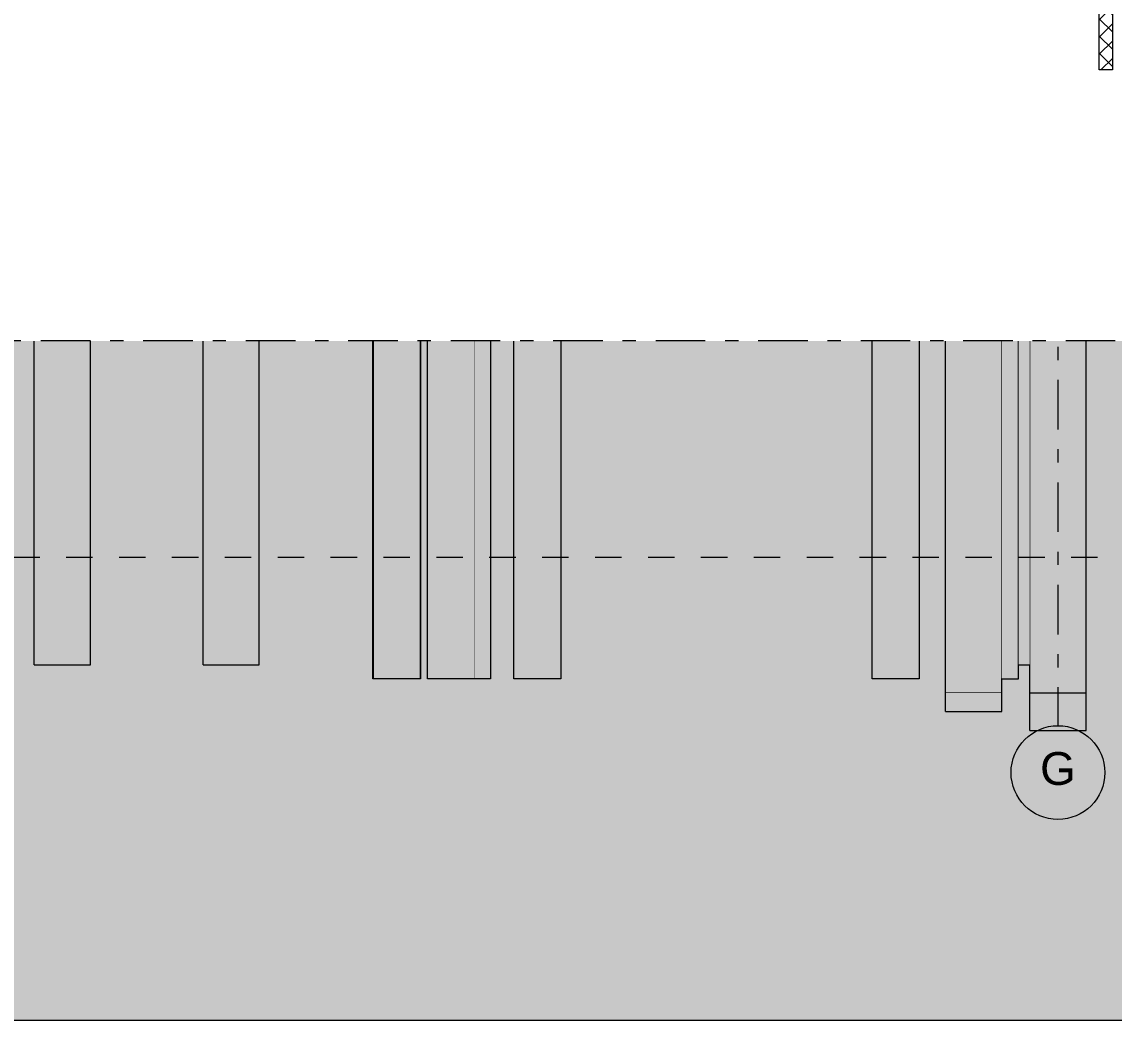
# Model space of a CAD drawing. Header units: millimetres. Extents: x -48147 to 1403542, y -455564 to 18123.
# Drawn here: x 1392919 to 1398746, y -455564 to -450236 of the extents above; entities that cross this region are included whole.
import ezdxf
from ezdxf.enums import TextEntityAlignment as Align

# ---------------------------------------------------------------- set-up
doc = ezdxf.new("R2010")
doc.units = ezdxf.units.MM
doc.header["$MEASUREMENT"] = 0
for name, pattern in [('Dashed', [2822.222233, 1411.111116, -1411.111116]), ('Double Dashed', [546.805537, 264.583325, -105.833328, 70.555556, -105.833328]), ('Wipeout_Contour', [1000, 0, -1000])]:
    doc.linetypes.add(name, pattern=pattern)
for name, color, linetype, lineweight, true_color in [('0_Pen_No__105', 7, 'Continuous', 15, 0xa6a6a6), ('A-230-M_FLOOR.IFC Import_Pen_No__109', 7, 'Continuous', 15, 0xa6a6a6), ('A-230-M_FLOOR.IFC Import_Pen_No__29', 7, 'Continuous', 50, 0x2a2a2a), ('New_A-15-MG_Structural_Grid_Phase_2_Pen_No__222', 7, 'Continuous', 13, 0x65af33), ('S-160-M_FOUND.IFC Import_Pen_No__104', 7, 'Continuous', 15, 0xa6a6a6), ('S-160-M_FOUND.IFC Import_Pen_No__24', 7, 'Continuous', 50, 0x2a2a2a), ('S-280-M_STRUCT_FRAME.IFC Import_Pen_No__104', 7, 'Continuous', 15, 0xa6a6a6)]:
    doc.layers.add(name, color=color, linetype=linetype, lineweight=lineweight, true_color=true_color)
for name, color, linetype in [('A-230-M_FLOOR.IFC Import', 7, 'Continuous'), ('A-95-P_Drawing', 7, 'Continuous'), ('HATCHING', 7, 'Continuous'), ('New_A-15-MG_Structural_Grid_Phase_2', 7, 'Continuous'), ('New_A-20-M_Floor_Slab', 7, 'Continuous'), ('S-160-M_FOUND.IFC Import', 7, 'Continuous'), ('S-280-M_COLUMN.IFC Import', 7, 'Continuous'), ('S-280-M_STRUCT_FRAME.IFC Import', 7, 'Continuous')]:
    doc.layers.add(name, color=color, linetype=linetype)
for name, color, linetype, lineweight in [('A-230-M_FLOOR.IFC Import_Pen_No__89', 8, 'Continuous', 20), ('A-95-P_Drawing_Pen_No__1', 7, 'Continuous', 13), ('A-95-P_Drawing_Pen_No__84', 8, 'Continuous', 20), ('HATCHING_Pen_No__101', 252, 'Continuous', 15), ('HATCHING_Pen_No__2', 8, 'Continuous', 15), ('S-160-M_FOUND.IFC Import_Pen_No__1', 7, 'Continuous', 13), ('S-160-M_FOUND.IFC Import_Pen_No__4', 7, 'Continuous', 20), ('S-280-M_COLUMN.IFC Import_Pen_No__88', 8, 'Continuous', 20), ('S-280-M_STRUCT_FRAME.IFC Import_Pen_No__90', 8, 'Continuous', 20)]:
    doc.layers.add(name, color=color, linetype=linetype, lineweight=lineweight)
doc.styles.add('GENERATED_STYLE_2', font='')
doc.styles.get('GENERATED_STYLE_2').set_extended_font_data('Swis721 BT')

# ---------------------------------------------------------------- blocks, each defined once
blk = doc.blocks.new('Section Elem_189_1', base_point=(1418663.2, -449992.5))
at = {"color": 254, "linetype": 'Wipeout_Contour', "lineweight": 0, "ltscale": 8816857.27171813}
blk.add_wipeout([(1398696.4, -450342.5), (1399034, -450342.5), (1399034, -449992.5), (1398790.8, -449992.5), (1398790.8, -450017.5), (1398696.4, -450017.5)], dxfattribs=at).dxf.layer = 'New_A-20-M_Floor_Slab'
blk = doc.blocks.new('Section Elem_245_1', base_point=(1418663.2, -449992.5))
at = {"color": 254, "linetype": 'Wipeout_Contour', "lineweight": 0, "ltscale": 5858582.127322648}
blk.add_wipeout([(1393698.2, -450242.5), (1393698.2, -450342.5), (1393718.7, -450342.5), (1393718.7, -450242.5)], dxfattribs=at).dxf.layer = 'S-280-M_COLUMN.IFC Import'
at = {"color": 254, "linetype": 'Wipeout_Contour', "lineweight": 0, "ltscale": 5858536.033524434}
blk.add_wipeout([(1393694.5, -450242.5), (1393694.5, -450342.5), (1393698.2, -450342.5), (1393698.2, -450242.5)], dxfattribs=at).dxf.layer = 'S-280-M_COLUMN.IFC Import'
at = {"color": 254, "linetype": 'Wipeout_Contour', "lineweight": 0, "ltscale": 5858511.863624922}
blk.add_wipeout([(1393685.5, -450242.5), (1393685.5, -450342.5), (1393694.5, -450342.5), (1393694.5, -450242.5)], dxfattribs=at).dxf.layer = 'S-280-M_COLUMN.IFC Import'
at = {"layer": 'S-280-M_COLUMN.IFC Import_Pen_No__88', "linetype": 'Continuous'}
blk.add_line((1393718.7, -450242.5), (1393718.7, -450342.5), dxfattribs=at)
at = {"color": 254, "linetype": 'Wipeout_Contour', "lineweight": 0, "ltscale": 5858113.579332447}
blk.add_wipeout([(1393485.2, -450342.5), (1393685.5, -450342.5), (1393685.5, -450242.5), (1393485.2, -450242.5)], dxfattribs=at).dxf.layer = 'S-280-M_COLUMN.IFC Import'
at = {"layer": 'S-280-M_COLUMN.IFC Import_Pen_No__88', "linetype": 'Continuous'}
for p, q in [((1393685.5, -450242.5), (1393685.5, -450342.5)), ((1393698.2, -450242.5), (1393698.2, -450342.5))]:
    blk.add_line(p, q, dxfattribs=at)
at = {"color": 254, "linetype": 'Wipeout_Contour', "lineweight": 0, "ltscale": 5857715.293911016}
blk.add_wipeout([(1393476.2, -450342.5), (1393485.2, -450342.5), (1393485.2, -450242.5), (1393476.2, -450242.5)], dxfattribs=at).dxf.layer = 'S-280-M_COLUMN.IFC Import'
at = {"color": 254, "linetype": 'Wipeout_Contour', "lineweight": 0, "ltscale": 5857691.124306394}
blk.add_wipeout([(1393472.5, -450342.5), (1393476.2, -450342.5), (1393476.2, -450242.5), (1393472.5, -450242.5)], dxfattribs=at).dxf.layer = 'S-280-M_COLUMN.IFC Import'
at = {"color": 254, "linetype": 'Wipeout_Contour', "lineweight": 0, "ltscale": 5857645.031595113}
blk.add_wipeout([(1393452, -450342.5), (1393472.5, -450342.5), (1393472.5, -450242.5), (1393452, -450242.5)], dxfattribs=at).dxf.layer = 'S-280-M_COLUMN.IFC Import'
at = {"layer": 'S-280-M_COLUMN.IFC Import_Pen_No__88', "linetype": 'Continuous'}
for p, q in [((1393452, -450242.5), (1393452, -450342.5)), ((1393472.5, -450242.5), (1393472.5, -450342.5)), ((1393485.2, -450242.5), (1393485.2, -450342.5))]:
    blk.add_line(p, q, dxfattribs=at)
blk = doc.blocks.new('Section Elem_247_1', base_point=(1418663.2, -449992.5))
at = {"color": 254, "linetype": 'Wipeout_Contour', "lineweight": 0, "ltscale": 4406311.176458079}
blk.add_wipeout([(1397931.9, -450242.5), (1398064.9, -450346.4), (1398146.1, -450242.5)], dxfattribs=at).dxf.layer = 'S-280-M_STRUCT_FRAME.IFC Import'
at = {"layer": 'S-280-M_STRUCT_FRAME.IFC Import_Pen_No__90', "linetype": 'Continuous'}
for q in [(1397931.9, -450242.5), (1398146.1, -450242.5)]:
    blk.add_line((1398064.9, -450346.4), q, dxfattribs=at)
blk = doc.blocks.new('Section Elem_263_1', base_point=(1418663.2, -449992.5))
at = {"color": 254, "linetype": 'Wipeout_Contour', "lineweight": 0, "ltscale": 5877454.109667804}
blk.add_wipeout([(1398667.2, -450492.5), (1398696.4, -450492.5), (1398696.4, -449992.5), (1398667.2, -449992.5)], dxfattribs=at).dxf.layer = 'S-280-M_STRUCT_FRAME.IFC Import'
at = {"layer": 'S-280-M_STRUCT_FRAME.IFC Import_Pen_No__90', "linetype": 'Continuous'}
blk.add_line((1398696.4, -449992.5), (1398696.4, -450492.5), dxfattribs=at)
blk = doc.blocks.new('Section Elem_265_1', base_point=(1418663.2, -449992.5))
at = {"layer": 'S-280-M_STRUCT_FRAME.IFC Import_Pen_No__104', "linetype": 'Continuous', "lineweight": 0, "true_color": 0x535353}
blk.add_hatch(color=251, dxfattribs=at).paths.add_polyline_path([(1398667.2, -449992.5), (1398196.4, -449992.5), (1398196.4, -450242.5), (1398167.2, -450242.5), (1398167.2, -450492.5), (1398667.2, -450492.5)])
blk = doc.blocks.new('Section Elem_367_1', base_point=(1418663.2, -449992.5))
at = {"color": 254, "linetype": 'Wipeout_Contour', "lineweight": 0, "ltscale": 5858636.736598074}
blk.add_wipeout([(1394335.3, -450342.5), (1392835.3, -450342.5), (1392835.3, -451092.5), (1394335.3, -451092.5)], dxfattribs=at).dxf.layer = 'S-160-M_FOUND.IFC Import'
at = {"layer": 'S-160-M_FOUND.IFC Import_Pen_No__4', "linetype": 'Continuous'}
for p, q in [((1392835.3, -450342.5), (1394335.3, -450342.5)), ((1392835.3, -451092.5), (1392835.3, -450342.5)), ((1394335.3, -450342.5), (1394335.3, -451092.5)), ((1394335.3, -451092.5), (1392835.3, -451092.5))]:
    blk.add_line(p, q, dxfattribs=at)
blk = doc.blocks.new('Section Elem_368_1', base_point=(1418663.2, -449992.5))
at = {"color": 254, "linetype": 'Wipeout_Contour', "lineweight": 0, "ltscale": 5862400.431554595}
blk.add_wipeout([(1393885.3, -451092.5), (1393885.3, -453667.5), (1394185.3, -453667.5), (1394185.3, -451092.5)], dxfattribs=at).dxf.layer = 'S-160-M_FOUND.IFC Import'
at = {"layer": 'S-160-M_FOUND.IFC Import_Pen_No__1', "linetype": 'Continuous'}
for p, q in [((1393885.3, -453667.5), (1393885.3, -451092.5)), ((1394185.3, -453667.5), (1394185.3, -451092.5)), ((1393885.3, -453667.5), (1394185.3, -453667.5))]:
    blk.add_line(p, q, dxfattribs=at)
blk = doc.blocks.new('Section Elem_369_1', base_point=(1418663.2, -449992.5))
at = {"color": 254, "linetype": 'Wipeout_Contour', "lineweight": 0, "ltscale": 10281599.73694013}
blk.add_wipeout([(1398059.9, -450342.5), (1397889.3, -450342.5), (1397889.3, -450492.5), (1398167.2, -450492.5), (1398167.2, -450342.5), (1398067.9, -450342.5), (1398064.9, -450346.4)], dxfattribs=at).dxf.layer = 'S-160-M_FOUND.IFC Import'
at = {"color": 254, "linetype": 'Wipeout_Contour', "lineweight": 0, "ltscale": 5880516.222484967}
blk.add_wipeout([(1399389.3, -450592.5), (1399196.3, -450592.5), (1399196.3, -451092.5), (1399389.3, -451092.5)], dxfattribs=at).dxf.layer = 'S-160-M_FOUND.IFC Import'
at = {"layer": 'S-160-M_FOUND.IFC Import_Pen_No__4', "linetype": 'Continuous'}
for p, q in [((1397889.3, -450342.5), (1398059.9, -450342.5)), ((1397889.3, -450342.5), (1397889.3, -450492.5)), ((1398067.9, -450342.5), (1398167.2, -450342.5)), ((1399389.3, -451092.5), (1399196.3, -451092.5))]:
    blk.add_line(p, q, dxfattribs=at)
blk = doc.blocks.new('Section Elem_370_1', base_point=(1418663.2, -449992.5))
at = {"color": 254, "linetype": 'Wipeout_Contour', "lineweight": 0, "ltscale": 5877283.708946548}
blk.add_wipeout([(1398236.4, -451442.5), (1398296.3, -451442.5), (1398296.3, -451342.5), (1398236.4, -451342.5)], dxfattribs=at).dxf.layer = 'S-160-M_FOUND.IFC Import'
at = {"color": 254, "linetype": 'Wipeout_Contour', "lineweight": 0, "ltscale": 5878825.301600937}
blk.add_wipeout([(1398746.3, -451342.5), (1398596.3, -451342.5), (1398596.3, -451442.5), (1398746.3, -451442.5)], dxfattribs=at).dxf.layer = 'S-160-M_FOUND.IFC Import'
at = {"layer": 'S-160-M_FOUND.IFC Import_Pen_No__4', "linetype": 'Continuous'}
for p, q in [((1398296.3, -451442.5), (1398236.4, -451442.5)), ((1398746.3, -451442.5), (1398596.3, -451442.5))]:
    blk.add_line(p, q, dxfattribs=at)
blk = doc.blocks.new('Section Elem_371_1', base_point=(1418663.2, -449992.5))
at = {"color": 254, "linetype": 'Wipeout_Contour', "lineweight": 0, "ltscale": 7350444.850201222}
blk.add_wipeout([(1398296.3, -451442.5), (1398296.3, -454017.5), (1398596.3, -454017.5), (1398596.3, -453817.5), (1398296.3, -453817.5)], dxfattribs=at).dxf.layer = 'S-160-M_FOUND.IFC Import'
at = {"layer": 'S-160-M_FOUND.IFC Import_Pen_No__1', "linetype": 'Continuous'}
for p, q in [((1398296.3, -454017.5), (1398296.3, -453817.5)), ((1398596.3, -454017.5), (1398596.3, -453817.5)), ((1398296.3, -454017.5), (1398596.3, -454017.5))]:
    blk.add_line(p, q, dxfattribs=at)
blk = doc.blocks.new('Section Elem_372_1', base_point=(1418663.2, -449992.5))
at = {"color": 254, "linetype": 'Wipeout_Contour', "lineweight": 0, "ltscale": 7343810.165462578}
blk.add_wipeout([(1397696.3, -451342.5), (1397846.3, -451342.5), (1397846.3, -451242.5), (1397696.3, -451242.5), (1397696.3, -450592.5)], dxfattribs=at).dxf.layer = 'S-160-M_FOUND.IFC Import'
at = {"color": 254, "linetype": 'Wipeout_Contour', "lineweight": 0, "ltscale": 5876989.455898988}
blk.add_wipeout([(1398146.3, -451242.5), (1398146.3, -451342.5), (1398296.3, -451342.5), (1398296.3, -451242.5)], dxfattribs=at).dxf.layer = 'S-160-M_FOUND.IFC Import'
at = {"color": 254, "linetype": 'Wipeout_Contour', "lineweight": 0, "ltscale": 5878702.466584658}
blk.add_wipeout([(1398596.3, -451242.5), (1398596.3, -451342.5), (1398746.3, -451342.5), (1398746.3, -451242.5)], dxfattribs=at).dxf.layer = 'S-160-M_FOUND.IFC Import'
at = {"color": 254, "linetype": 'Wipeout_Contour', "lineweight": 0, "ltscale": 5880415.525069018}
blk.add_wipeout([(1399196.3, -451242.5), (1399046.3, -451242.5), (1399046.3, -451342.5), (1399196.3, -451342.5)], dxfattribs=at).dxf.layer = 'S-160-M_FOUND.IFC Import'
at = {"layer": 'S-160-M_FOUND.IFC Import_Pen_No__4', "linetype": 'Continuous'}
for p, q in [((1397696.3, -451342.5), (1397696.3, -451242.5)), ((1399196.3, -451242.5), (1399196.3, -451342.5)), ((1397846.3, -451342.5), (1397696.3, -451342.5)), ((1398296.3, -451342.5), (1398146.3, -451342.5)), ((1398746.3, -451342.5), (1398596.3, -451342.5)), ((1399196.3, -451342.5), (1399046.3, -451342.5))]:
    blk.add_line(p, q, dxfattribs=at)
blk = doc.blocks.new('Section Elem_373_1', base_point=(1418663.2, -449992.5))
at = {"color": 254, "linetype": 'Wipeout_Contour', "lineweight": 0, "ltscale": 5875087.671336335}
blk.add_wipeout([(1398021.3, -450492.5), (1397696.3, -450492.5), (1397696.3, -451242.5), (1398021.3, -451242.5)], dxfattribs=at).dxf.layer = 'S-160-M_FOUND.IFC Import'
at = {"color": 254, "linetype": 'Wipeout_Contour', "lineweight": 0, "ltscale": 5879560.928939193}
blk.add_wipeout([(1398871.3, -451242.5), (1399196.3, -451242.5), (1399196.3, -450492.5), (1398871.3, -450492.5)], dxfattribs=at).dxf.layer = 'S-160-M_FOUND.IFC Import'
at = {"layer": 'S-160-M_FOUND.IFC Import_Pen_No__4', "linetype": 'Continuous'}
for p, q in [((1397696.3, -450492.5), (1398021.3, -450492.5)), ((1397696.3, -451242.5), (1397696.3, -450492.5)), ((1398871.3, -450492.5), (1399196.3, -450492.5)), ((1399196.3, -450492.5), (1399196.3, -451242.5)), ((1398021.3, -451242.5), (1397696.3, -451242.5)), ((1399196.3, -451242.5), (1398871.3, -451242.5))]:
    blk.add_line(p, q, dxfattribs=at)
blk = doc.blocks.new('Section Elem_375_1', base_point=(1418663.2, -449992.5))
at = {"color": 254, "linetype": 'Wipeout_Contour', "lineweight": 0, "ltscale": 5877324.277094102}
blk.add_wipeout([(1398871.3, -450492.5), (1398021.3, -450492.5), (1398021.3, -451242.5), (1398871.3, -451242.5)], dxfattribs=at).dxf.layer = 'S-160-M_FOUND.IFC Import'
at = {"layer": 'S-160-M_FOUND.IFC Import_Pen_No__4', "linetype": 'Continuous'}
for p, q in [((1398021.3, -450492.5), (1398167.2, -450492.5)), ((1398021.3, -451242.5), (1398021.3, -450492.5)), ((1398667.2, -450492.5), (1398871.3, -450492.5)), ((1398871.3, -450492.5), (1398871.3, -451242.5)), ((1398871.3, -451242.5), (1398021.3, -451242.5))]:
    blk.add_line(p, q, dxfattribs=at)
blk = doc.blocks.new('Section Elem_376_1', base_point=(1418663.2, -449992.5))
at = {"color": 254, "linetype": 'Wipeout_Contour', "lineweight": 0, "ltscale": 5879370.100034706}
blk.add_wipeout([(1398296.3, -451242.5), (1398296.3, -453817.5), (1398596.3, -453817.5), (1398596.3, -451242.5)], dxfattribs=at).dxf.layer = 'S-160-M_FOUND.IFC Import'
at = {"layer": 'S-160-M_FOUND.IFC Import_Pen_No__1', "linetype": 'Continuous'}
for p, q in [((1398296.3, -453817.5), (1398296.3, -451242.5)), ((1398596.3, -453817.5), (1398596.3, -451242.5)), ((1398296.3, -453817.5), (1398596.3, -453817.5))]:
    blk.add_line(p, q, dxfattribs=at)
blk = doc.blocks.new('Section Elem_380_1', base_point=(1418663.2, -449992.5))
at = {"color": 254, "linetype": 'Wipeout_Contour', "lineweight": 0, "ltscale": 5877657.556791596}
blk.add_wipeout([(1397846.3, -451242.5), (1397846.3, -453817.5), (1398146.3, -453817.5), (1398146.3, -451242.5)], dxfattribs=at).dxf.layer = 'S-160-M_FOUND.IFC Import'
at = {"layer": 'S-160-M_FOUND.IFC Import_Pen_No__1', "linetype": 'Continuous'}
for p, q in [((1397846.3, -453817.5), (1397846.3, -451242.5)), ((1398146.3, -453817.5), (1398146.3, -451242.5)), ((1397846.3, -453817.5), (1398146.3, -453817.5))]:
    blk.add_line(p, q, dxfattribs=at)
blk = doc.blocks.new('Section Elem_381_1', base_point=(1418663.2, -449992.5))
at = {"color": 254, "linetype": 'Wipeout_Contour', "lineweight": 0, "ltscale": 5858976.323522424}
blk.add_wipeout([(1392985.3, -451092.5), (1392985.3, -453667.5), (1393285.3, -453667.5), (1393285.3, -451092.5)], dxfattribs=at).dxf.layer = 'S-160-M_FOUND.IFC Import'
at = {"layer": 'S-160-M_FOUND.IFC Import_Pen_No__1', "linetype": 'Continuous'}
for p, q in [((1392985.3, -453667.5), (1392985.3, -451092.5)), ((1393285.3, -453667.5), (1393285.3, -451092.5)), ((1392985.3, -453667.5), (1393285.3, -453667.5))]:
    blk.add_line(p, q, dxfattribs=at)
blk = doc.blocks.new('Section Elem_392_1', base_point=(1418663.2, -449992.5))
at = {"color": 254, "linetype": 'Wipeout_Contour', "lineweight": 0, "ltscale": 5864958.554693696}
blk.add_wipeout([(1394793.6, -450492.5), (1394791.4, -450492.5), (1394791.4, -453742.5), (1394793.6, -453742.5)], dxfattribs=at).dxf.layer = 'S-160-M_FOUND.IFC Import'
at = {"layer": 'S-160-M_FOUND.IFC Import_Pen_No__4', "linetype": 'Continuous'}
blk.add_line((1394793.6, -453742.5), (1394791.4, -453742.5), dxfattribs=at)
at = {"color": 254, "linetype": 'Wipeout_Contour', "lineweight": 0, "ltscale": 5862324.812942193}
blk.add_wipeout([(1394541.4, -450242.5), (1394791.4, -450492.5), (1394793.6, -450492.5), (1394543.6, -450242.5)], dxfattribs=at).dxf.layer = 'S-160-M_FOUND.IFC Import'
at = {"layer": 'S-160-M_FOUND.IFC Import_Pen_No__4', "linetype": 'Continuous'}
for p, q in [((1394791.4, -450492.5), (1394793.6, -450492.5)), ((1394791.4, -453742.5), (1394791.4, -450492.5))]:
    blk.add_line(p, q, dxfattribs=at)
blk = doc.blocks.new('Section Elem_393_1', base_point=(1418663.2, -449992.5))
at = {"color": 254, "linetype": 'Wipeout_Contour', "lineweight": 0, "ltscale": 5865918.344175637}
blk.add_wipeout([(1395045.1, -450492.5), (1395044.3, -450492.5), (1395044.3, -453742.5), (1395045.1, -453742.5)], dxfattribs=at).dxf.layer = 'S-160-M_FOUND.IFC Import'
at = {"layer": 'S-160-M_FOUND.IFC Import_Pen_No__4', "linetype": 'Continuous'}
blk.add_line((1395045.1, -453742.5), (1395044.3, -453742.5), dxfattribs=at)
at = {"color": 254, "linetype": 'Wipeout_Contour', "lineweight": 0, "ltscale": 5863939.25585013}
blk.add_wipeout([(1395063.8, -450473), (1395044.3, -450492.5), (1395045.1, -450492.5), (1395064.2, -450473.4)], dxfattribs=at).dxf.layer = 'S-160-M_FOUND.IFC Import'
at = {"layer": 'S-160-M_FOUND.IFC Import_Pen_No__4', "linetype": 'Continuous'}
for p, q in [((1395044.3, -450492.5), (1395045.1, -450492.5)), ((1395045.1, -450492.5), (1395045.1, -453742.5))]:
    blk.add_line(p, q, dxfattribs=at)
blk = doc.blocks.new('Section Elem_394_1', base_point=(1418663.2, -449992.5))
at = {"color": 254, "linetype": 'Wipeout_Contour', "lineweight": 0, "ltscale": 5864964.17666732}
blk.add_wipeout([(1394794.3, -450492.5), (1394793.6, -450492.5), (1394793.6, -453742.5), (1394794.3, -453742.5)], dxfattribs=at).dxf.layer = 'S-160-M_FOUND.IFC Import'
at = {"layer": 'S-160-M_FOUND.IFC Import_Pen_No__4', "linetype": 'Continuous'}
blk.add_line((1394794.3, -453742.5), (1394793.6, -453742.5), dxfattribs=at)
at = {"color": 254, "linetype": 'Wipeout_Contour', "lineweight": 0, "ltscale": 5862330.434406711}
blk.add_wipeout([(1394543.6, -450242.5), (1394793.6, -450492.5), (1394794.3, -450492.5), (1394544.3, -450242.5)], dxfattribs=at).dxf.layer = 'S-160-M_FOUND.IFC Import'
at = {"layer": 'S-160-M_FOUND.IFC Import_Pen_No__4', "linetype": 'Continuous'}
for p, q in [((1394793.6, -450492.5), (1394794.3, -450492.5)), ((1394793.6, -453742.5), (1394793.6, -450492.5))]:
    blk.add_line(p, q, dxfattribs=at)
blk = doc.blocks.new('Section Elem_397_1', base_point=(1418663.2, -449992.5))
at = {"color": 254, "linetype": 'Wipeout_Contour', "lineweight": 0, "ltscale": 5865441.202866751}
blk.add_wipeout([(1395044.3, -450492.5), (1394794.3, -450492.5), (1394794.3, -453742.5), (1395044.3, -453742.5)], dxfattribs=at).dxf.layer = 'S-160-M_FOUND.IFC Import'
at = {"layer": 'S-160-M_FOUND.IFC Import_Pen_No__4', "linetype": 'Continuous'}
blk.add_line((1395044.3, -453742.5), (1394794.3, -453742.5), dxfattribs=at)
at = {"color": 254, "linetype": 'Wipeout_Contour', "lineweight": 0, "ltscale": 7328835.205298539}
blk.add_wipeout([(1394544.3, -450242.5), (1394794.3, -450492.5), (1395044.3, -450492.5), (1395063.8, -450473), (1394833.3, -450242.5)], dxfattribs=at).dxf.layer = 'S-160-M_FOUND.IFC Import'
at = {"layer": 'S-160-M_FOUND.IFC Import_Pen_No__4', "linetype": 'Continuous'}
for p, q in [((1394794.3, -450492.5), (1395044.3, -450492.5)), ((1394794.3, -453742.5), (1394794.3, -450492.5)), ((1395044.3, -450492.5), (1395044.3, -453742.5))]:
    blk.add_line(p, q, dxfattribs=at)
blk = doc.blocks.new('Section Elem_398_1', base_point=(1418663.2, -449992.5))
at = {"color": 254, "linetype": 'Wipeout_Contour', "lineweight": 0, "ltscale": 5866540.944987916}
blk.add_wipeout([(1395333.3, -450492.5), (1395083.3, -450492.5), (1395083.3, -453742.5), (1395333.3, -453742.5)], dxfattribs=at).dxf.layer = 'S-160-M_FOUND.IFC Import'
at = {"layer": 'S-160-M_FOUND.IFC Import_Pen_No__4', "linetype": 'Continuous'}
blk.add_line((1395333.3, -453742.5), (1395083.3, -453742.5), dxfattribs=at)
at = {"color": 254, "linetype": 'Wipeout_Contour', "lineweight": 0, "ltscale": 5864383.613254273}
blk.add_wipeout([(1395083.3, -450492.5), (1395333.3, -450492.5), (1395583.3, -450242.5), (1394833.3, -450242.5)], dxfattribs=at).dxf.layer = 'S-160-M_FOUND.IFC Import'
at = {"layer": 'S-160-M_FOUND.IFC Import_Pen_No__4', "linetype": 'Continuous'}
for p, q in [((1395083.3, -450492.5), (1395333.3, -450492.5)), ((1395083.3, -453742.5), (1395083.3, -450492.5)), ((1395333.3, -450492.5), (1395333.3, -453742.5))]:
    blk.add_line(p, q, dxfattribs=at)
blk = doc.blocks.new('Section Elem_404_1', base_point=(1418663.2, -449992.5))
at = {"color": 254, "linetype": 'Wipeout_Contour', "lineweight": 0, "ltscale": 5878414.85739282}
blk.add_wipeout([(1398236.4, -451342.5), (1398146.3, -451342.5), (1398146.3, -453742.5), (1398236.4, -453742.5)], dxfattribs=at).dxf.layer = 'S-160-M_FOUND.IFC Import'
at = {"layer": 'S-160-M_FOUND.IFC Import_Pen_No__1', "linetype": 'Continuous'}
for p, q in [((1398236.4, -453742.5), (1398236.4, -451342.5)), ((1398146.3, -453742.5), (1398236.4, -453742.5))]:
    blk.add_line(p, q, dxfattribs=at)
blk = doc.blocks.new('Section Elem_413_1', base_point=(1418663.2, -449992.5))
at = {"color": 254, "linetype": 'Wipeout_Contour', "lineweight": 0, "ltscale": 5878715.424357648}
blk.add_wipeout([(1398236.4, -451442.5), (1398236.4, -453667.5), (1398296.3, -453667.5), (1398296.3, -451442.5)], dxfattribs=at).dxf.layer = 'S-160-M_FOUND.IFC Import'
at = {"layer": 'S-160-M_FOUND.IFC Import_Pen_No__1', "linetype": 'Continuous'}
blk.add_line((1398236.4, -453667.5), (1398296.3, -453667.5), dxfattribs=at)
blk = doc.blocks.new('Section Elem_415_1', base_point=(1418663.2, -449992.5))
at = {"color": 254, "linetype": 'Wipeout_Contour', "lineweight": 0, "ltscale": 5879305.338094827}
blk.add_wipeout([(1397846.3, -453917.5), (1398146.3, -453917.5), (1398146.3, -453817.5), (1397846.3, -453817.5)], dxfattribs=at).dxf.layer = 'S-160-M_FOUND.IFC Import'
at = {"layer": 'S-160-M_FOUND.IFC Import_Pen_No__1', "linetype": 'Continuous'}
for p, q in [((1397846.3, -453917.5), (1397846.3, -453817.5)), ((1398146.3, -453917.5), (1398146.3, -453817.5)), ((1397846.3, -453917.5), (1398146.3, -453917.5))]:
    blk.add_line(p, q, dxfattribs=at)
blk = doc.blocks.new('Section Elem_417_1', base_point=(1418663.2, -449992.5))
at = {"layer": 'S-160-M_FOUND.IFC Import_Pen_No__1', "linetype": 'Continuous'}
blk.add_line((1398167.2, -450492.5), (1398167.2, -450242.5), dxfattribs=at)
blk = doc.blocks.new('Section Elem_418_1', base_point=(1418663.2, -449992.5))
at = {"layer": 'S-160-M_FOUND.IFC Import_Pen_No__104', "linetype": 'Continuous', "lineweight": 0, "true_color": 0x535353}
blk.add_hatch(color=251, dxfattribs=at).paths.add_polyline_path([(1398667.2, -450492.5), (1398667.2, -449992.5), (1398167.2, -449992.5), (1398167.2, -450492.5)])
at = {"layer": 'S-160-M_FOUND.IFC Import_Pen_No__1', "linetype": 'Continuous'}
blk.add_line((1398167.2, -450492.5), (1398167.2, -450242.5), dxfattribs=at)
at = {"layer": 'S-160-M_FOUND.IFC Import_Pen_No__24', "linetype": 'Continuous'}
blk.add_line((1398167.2, -449992.5), (1398167.2, -450242.5), dxfattribs=at)
blk = doc.blocks.new('Section Elem_420_1', base_point=(1418663.2, -449992.5))
at = {"color": 254, "linetype": 'Wipeout_Contour', "lineweight": 0, "ltscale": 10281627.74664821}
blk.add_wipeout([(1397456, -450492.5), (1397456, -453742.5), (1397706, -453742.5), (1397706, -451342.5), (1397696.3, -451342.5), (1397696.3, -450592.5), (1397696.3, -450492.5)], dxfattribs=at).dxf.layer = 'S-160-M_FOUND.IFC Import'
at = {"layer": 'S-160-M_FOUND.IFC Import_Pen_No__4', "linetype": 'Continuous'}
for p, q in [((1397706, -451342.5), (1397706, -453742.5)), ((1397706, -453742.5), (1397456, -453742.5))]:
    blk.add_line(p, q, dxfattribs=at)
at = {"color": 254, "linetype": 'Wipeout_Contour', "lineweight": 0, "ltscale": 7342058.585699785}
blk.add_wipeout([(1397931.9, -450242.5), (1397206, -450242.5), (1397456, -450492.5), (1397706, -450492.5), (1397945.5, -450253.1)], dxfattribs=at).dxf.layer = 'S-160-M_FOUND.IFC Import'
at = {"layer": 'S-160-M_FOUND.IFC Import_Pen_No__4', "linetype": 'Continuous'}
for p, q in [((1397456, -450492.5), (1397696.3, -450492.5)), ((1397456, -453742.5), (1397456, -450492.5))]:
    blk.add_line(p, q, dxfattribs=at)
blk = doc.blocks.new('Section Elem_421_1', base_point=(1418663.2, -449992.5))
at = {"color": 254, "linetype": 'Wipeout_Contour', "lineweight": 0, "ltscale": 5868295.11378655}
blk.add_wipeout([(1395794.3, -450492.5), (1395544.3, -450492.5), (1395544.3, -453742.5), (1395794.3, -453742.5)], dxfattribs=at).dxf.layer = 'S-160-M_FOUND.IFC Import'
at = {"layer": 'S-160-M_FOUND.IFC Import_Pen_No__4', "linetype": 'Continuous'}
blk.add_line((1395794.3, -453742.5), (1395544.3, -453742.5), dxfattribs=at)
at = {"color": 254, "linetype": 'Wipeout_Contour', "lineweight": 0, "ltscale": 7332871.222111739}
blk.add_wipeout([(1395481.8, -450430), (1395544.3, -450492.5), (1395794.3, -450492.5), (1396044.3, -450242.5), (1395669.3, -450242.5)], dxfattribs=at).dxf.layer = 'S-160-M_FOUND.IFC Import'
at = {"layer": 'S-160-M_FOUND.IFC Import_Pen_No__4', "linetype": 'Continuous'}
for p, q in [((1395544.3, -450492.5), (1395794.3, -450492.5)), ((1395544.3, -453742.5), (1395544.3, -450492.5)), ((1395794.3, -450492.5), (1395794.3, -453742.5))]:
    blk.add_line(p, q, dxfattribs=at)
blk = doc.blocks.new('Section Elem_422_1', base_point=(1418663.2, -449992.5))
at = {"color": 254, "linetype": 'Wipeout_Contour', "lineweight": 0, "ltscale": 5867180.192818986}
blk.add_wipeout([(1395419.3, -450492.5), (1395333.3, -450492.5), (1395333.3, -453742.5), (1395419.3, -453742.5)], dxfattribs=at).dxf.layer = 'S-160-M_FOUND.IFC Import'
at = {"layer": 'S-160-M_FOUND.IFC Import_Pen_No__4', "linetype": 'Continuous'}
blk.add_line((1395419.3, -453742.5), (1395333.3, -453742.5), dxfattribs=at)
at = {"color": 254, "linetype": 'Wipeout_Contour', "lineweight": 0, "ltscale": 5865498.934690529}
blk.add_wipeout([(1395583.3, -450242.5), (1395333.3, -450492.5), (1395419.3, -450492.5), (1395669.3, -450242.5)], dxfattribs=at).dxf.layer = 'S-160-M_FOUND.IFC Import'
at = {"layer": 'S-160-M_FOUND.IFC Import_Pen_No__4', "linetype": 'Continuous'}
for p, q in [((1395333.3, -450492.5), (1395419.3, -450492.5)), ((1395419.3, -450492.5), (1395419.3, -453742.5))]:
    blk.add_line(p, q, dxfattribs=at)
blk = doc.blocks.new('Section Elem_437_1', base_point=(1418663.2, -449992.5))
at = {"color": 254, "linetype": 'Wipeout_Contour', "lineweight": 0, "ltscale": 5830804.514820798}
blk.add_wipeout([(1398196.4, -450242.5), (1398196.4, -449992.5), (1374725.3, -449992.5), (1374725.3, -450242.5)], dxfattribs=at).dxf.layer = 'A-230-M_FLOOR.IFC Import'
at = {"layer": 'A-230-M_FLOOR.IFC Import_Pen_No__109', "linetype": 'Continuous'}
h = blk.add_hatch(dxfattribs=at)
h.set_pattern_fill('Lightweight_Concrete_0001', color=256, style=0, pattern_type=2)
h.set_pattern_definition([(0, (1418663.25, -449992.53), (0, 389.7114), [24.375, -200.625]), (0, (1418775.75, -449797.67), (0, 389.7114), [24.375, -200.625]), (60, (1418663.25, -449992.53), (-337.5, 194.8557), [24.375, -200.625]), (60, (1418888.25, -449992.53), (-337.5, 194.8557), [24.375, -200.625]), (120, (1418687.62, -449992.53), (337.5, 194.8557), [24.375, -200.625]), (120, (1418912.62, -449992.53), (337.5, 194.8557), [24.375, -200.625]), (0, (1418663.25, -449955.03), (0, 75), [0, -75, 0, -112.5]), (45, (1418700.75, -449955.03), (-53.03301, 53.03301), [0, -56.25, 0, -93.75])])
h.paths.add_polyline_path([(1398196.4, -450242.5), (1398196.4, -449992.5), (1374725.3, -449992.5), (1374725.3, -450242.5)])
at = {"layer": 'A-230-M_FLOOR.IFC Import_Pen_No__29', "linetype": 'Continuous'}
for p, q in [((1398196.4, -449992.5), (1398196.4, -450242.5)), ((1398167.2, -450242.5), (1374725.3, -450242.5)), ((1398196.4, -450242.5), (1398167.2, -450242.5))]:
    blk.add_line(p, q, dxfattribs=at)
blk = doc.blocks.new('Section Elem_441_1', base_point=(1418663.2, -449992.5))
at = {"color": 254, "linetype": 'Wipeout_Contour', "lineweight": 0, "ltscale": 5878366.83272911}
blk.add_wipeout([(1398696.4, -450342.5), (1398696.4, -450492.5), (1399034, -450492.5), (1399034, -450342.5)], dxfattribs=at).dxf.layer = 'A-230-M_FLOOR.IFC Import'
at = {"color": 254, "linetype": 'Wipeout_Contour', "lineweight": 0, "ltscale": 5881082.776508393}
blk.add_wipeout([(1399880.2, -450492.5), (1399196.3, -450492.5), (1399196.3, -450592.5), (1399880.2, -450592.5)], dxfattribs=at).dxf.layer = 'A-230-M_FLOOR.IFC Import'
at = {"layer": 'A-230-M_FLOOR.IFC Import_Pen_No__89', "linetype": 'Continuous'}
for p, q in [((1399034, -450342.5), (1398696.4, -450342.5)), ((1399880.2, -450592.5), (1399196.3, -450592.5))]:
    blk.add_line(p, q, dxfattribs=at)
blk = doc.blocks.new('Standard grid marker[3]_1', base_point=(1398446.3, -431156.2))
at = {"layer": 'New_A-15-MG_Structural_Grid_Phase_2_Pen_No__222', "linetype": 'Double Dashed'}
for p, q in [((1398446.3, -434095.7), (1398446.3, -451053.1)), ((1398446.3, -451053.1), (1398446.3, -453992.5))]:
    blk.add_line(p, q, dxfattribs=at)
at = {"layer": 'New_A-15-MG_Structural_Grid_Phase_2_Pen_No__222', "linetype": 'Continuous'}
blk.add_circle((1398446.3, -454242.5), 250, dxfattribs=at)
at = {"layer": 'New_A-15-MG_Structural_Grid_Phase_2_Pen_No__222', "linetype": 'Double Dashed'}
blk.add_point((1398446.3, -451053.1), dxfattribs=at)
blk.add_point((1398446.3, -451053.1), dxfattribs=at)
at = {"layer": 'New_A-15-MG_Structural_Grid_Phase_2_Pen_No__222', "style": 'GENERATED_STYLE_2'}
for tag, p in [('AC_MarkerText_1_0', (1398446.3, -430884.6)), ('AC_MarkerText_1_1', (1398446.3, -454220.9))]:
    blk.add_attdef(tag, text='', height=175, rotation=360, dxfattribs=at).set_placement(p, align=Align.MIDDLE_CENTER)
blk = doc.blocks.new('S-22 Building Section_STORY_MARKER', base_point=(1418663.2, -449992.5))
at = {"layer": '0_Pen_No__105', "linetype": 'Dashed', "ltscale": 0.1}
blk.add_line((1369166.1, -453092.5), (1399880.2, -453092.5), dxfattribs=at)

msp = doc.modelspace()

# ---------------------------------------------------------------- block references
at = {"layer": 'New_A-20-M_Floor_Slab'}
msp.add_blockref('Section Elem_189_1', (1418663.2, -449992.5), dxfattribs=at)
at = {"layer": 'S-160-M_FOUND.IFC Import'}
for name in ['Section Elem_392_1', 'Section Elem_393_1', 'Section Elem_370_1']:
    msp.add_blockref(name, (1418663.2, -449992.5), dxfattribs=at)
at = {"layer": 'S-280-M_COLUMN.IFC Import'}
msp.add_blockref('Section Elem_245_1', (1418663.2, -449992.5), dxfattribs=at)
at = {"layer": 'S-280-M_STRUCT_FRAME.IFC Import'}
msp.add_blockref('Section Elem_247_1', (1418663.2, -449992.5), dxfattribs=at)

# ---------------------------------------------------------------- next in the draw order: block references
at = {"layer": 'S-160-M_FOUND.IFC Import'}
for name in ['Section Elem_394_1', 'Section Elem_367_1', 'Section Elem_371_1']:
    msp.add_blockref(name, (1418663.2, -449992.5), dxfattribs=at)
at = {"layer": 'S-280-M_STRUCT_FRAME.IFC Import'}
msp.add_blockref('Section Elem_263_1', (1418663.2, -449992.5), dxfattribs=at)

# ---------------------------------------------------------------- next in the draw order: block references
at = {"layer": 'S-160-M_FOUND.IFC Import'}
for name in ['Section Elem_397_1', 'Section Elem_381_1', 'Section Elem_368_1']:
    msp.add_blockref(name, (1418663.2, -449992.5), dxfattribs=at)
at = {"layer": 'S-280-M_STRUCT_FRAME.IFC Import'}
msp.add_blockref('Section Elem_265_1', (1418663.2, -449992.5), dxfattribs=at)

# ---------------------------------------------------------------- next in the draw order: block references
at = {"layer": 'S-160-M_FOUND.IFC Import'}
for name in ['Section Elem_398_1', 'Section Elem_369_1']:
    msp.add_blockref(name, (1418663.2, -449992.5), dxfattribs=at)

# ---------------------------------------------------------------- next in the draw order: block references
for name in ['Section Elem_421_1', 'Section Elem_372_1']:
    msp.add_blockref(name, (1418663.2, -449992.5), dxfattribs=at)

# ---------------------------------------------------------------- next in the draw order: block references
for name in ['Section Elem_422_1', 'Section Elem_373_1']:
    msp.add_blockref(name, (1418663.2, -449992.5), dxfattribs=at)

# ---------------------------------------------------------------- next in the draw order: block references
msp.add_blockref('Section Elem_375_1', (1418663.2, -449992.5), dxfattribs=at)

# ---------------------------------------------------------------- next in the draw order: block references
for name in ['Section Elem_418_1', 'Section Elem_417_1', 'Section Elem_380_1', 'Section Elem_376_1']:
    msp.add_blockref(name, (1418663.2, -449992.5), dxfattribs=at)

# ---------------------------------------------------------------- next in the draw order: block references
at = {"layer": 'A-230-M_FLOOR.IFC Import'}
msp.add_blockref('Section Elem_441_1', (1418663.2, -449992.5), dxfattribs=at)
at = {"layer": 'S-160-M_FOUND.IFC Import'}
for name in ['Section Elem_420_1', 'Section Elem_404_1', 'Section Elem_415_1']:
    msp.add_blockref(name, (1418663.2, -449992.5), dxfattribs=at)

# ---------------------------------------------------------------- next in the draw order: block references
at = {"layer": 'A-230-M_FLOOR.IFC Import'}
msp.add_blockref('Section Elem_437_1', (1418663.2, -449992.5), dxfattribs=at)
at = {"layer": 'S-160-M_FOUND.IFC Import'}
msp.add_blockref('Section Elem_413_1', (1418663.2, -449992.5), dxfattribs=at)

# ---------------------------------------------------------------- next in the draw order: hatches: boundary and pattern name
at = {"layer": 'A-95-P_Drawing_Pen_No__84', "linetype": 'Continuous'}
msp.add_hatch(color=256, dxfattribs=at).paths.add_polyline_path([(1373386.1, -449992.5), (1369041.2, -450040.4), (1369041.2, -455564.1), (1402585.7, -455564.1), (1402585.7, -449992.5), (1398933.4, -449992.5), (1398737.2, -449992.5), (1398737.2, -450492.5), (1398167.2, -450492.5), (1398167.2, -450242.5), (1374725.3, -450242.5), (1374725.3, -450492.5), (1374155.3, -450492.5), (1374155.3, -449992.5)])

# ---------------------------------------------------------------- next in the draw order: linework, layer by layer
at = {"layer": 'A-95-P_Drawing_Pen_No__1', "linetype": 'Continuous', "flags": 128}
msp.add_lwpolyline([(1373386.1, -449992.5), (1369041.2, -450040.4), (1369041.2, -455564.1), (1402585.7, -455564.1), (1402585.7, -449992.5), (1398933.4, -449992.5), (1398737.2, -449992.5), (1398737.2, -450492.5), (1398167.2, -450492.5), (1398167.2, -450242.5), (1374725.3, -450242.5), (1374725.3, -450492.5), (1374155.3, -450492.5), (1374155.3, -449992.5)], close=True, dxfattribs=at)

# ---------------------------------------------------------------- next in the draw order: block references
at = {"layer": 'New_A-15-MG_Structural_Grid_Phase_2', "color": 8, "linetype": 'Continuous', "lineweight": 15}
ref = msp.add_blockref('Standard grid marker[3]_1', (1398446.3, -431156.2), dxfattribs=at)
ref.add_attrib('AC_MarkerText_1_1', 'G', dxfattribs={"layer": 'New_A-15-MG_Structural_Grid_Phase_2_Pen_No__222', "color": 85, "true_color": 0x65af33, "height": 175, "rotation": 360, "style": 'GENERATED_STYLE_2'}).set_placement((1398446.3, -454220.9), align=Align.MIDDLE_CENTER)

# ---------------------------------------------------------------- next in the draw order: wipeouts: each hides what was drawn before it
at = {"color": 254, "linetype": 'Wipeout_Contour', "lineweight": 0, "ltscale": 5854473.517168632}
msp.add_wipeout([(1391307.3, -431582.2), (1399341.8, -431582.2), (1399341.8, -451938.9), (1391307.3, -451938.9)], dxfattribs=at).dxf.layer = 'A-95-P_Drawing'

# ---------------------------------------------------------------- next in the draw order: linework, layer by layer
at = {"layer": 'A-95-P_Drawing_Pen_No__1', "linetype": 'Double Dashed', "flags": 128}
msp.add_lwpolyline([(1391307.3, -431582.2), (1399341.8, -431582.2), (1399341.8, -451938.9), (1391307.3, -451938.9)], close=True, dxfattribs=at)

# ---------------------------------------------------------------- next in the draw order: wipeouts: each hides what was drawn before it
at = {"color": 254, "linetype": 'Wipeout_Contour', "lineweight": 0, "ltscale": 5877531.880897785}
msp.add_wipeout([(1398737.2, -450492.5), (1398667.2, -450492.5), (1398667.2, -449992.5), (1398737.2, -449992.5)], dxfattribs=at).dxf.layer = 'HATCHING'

# ---------------------------------------------------------------- next in the draw order: hatches: boundary and pattern name
at = {"layer": 'HATCHING_Pen_No__101', "linetype": 'Continuous'}
h = msp.add_hatch(dxfattribs=at)
h.set_pattern_fill('Concrete_Block_0001', color=256, style=0, pattern_type=2)
h.set_pattern_definition([(45, (1418663.25, -449992.53), (-45.96194, 45.96194), []), (135, (1418663.25, -449992.53), (45.96194, 45.96194), [])])
h.paths.add_polyline_path([(1398737.2, -450492.5), (1398667.2, -450492.5), (1398667.2, -449992.5), (1398737.2, -449992.5)])

# ---------------------------------------------------------------- next in the draw order: linework, layer by layer
at = {"layer": 'HATCHING_Pen_No__2', "linetype": 'Continuous', "flags": 128}
msp.add_lwpolyline([(1398737.2, -450492.5), (1398667.2, -450492.5), (1398667.2, -449992.5), (1398737.2, -449992.5)], close=True, dxfattribs=at)

# ---------------------------------------------------------------- next in the draw order: block references
at = {"linetype": 'Continuous', "lineweight": 0}
msp.add_blockref('S-22 Building Section_STORY_MARKER', (1418663.2, -449992.5), dxfattribs=at)

doc.saveas('drawing.dxf')
